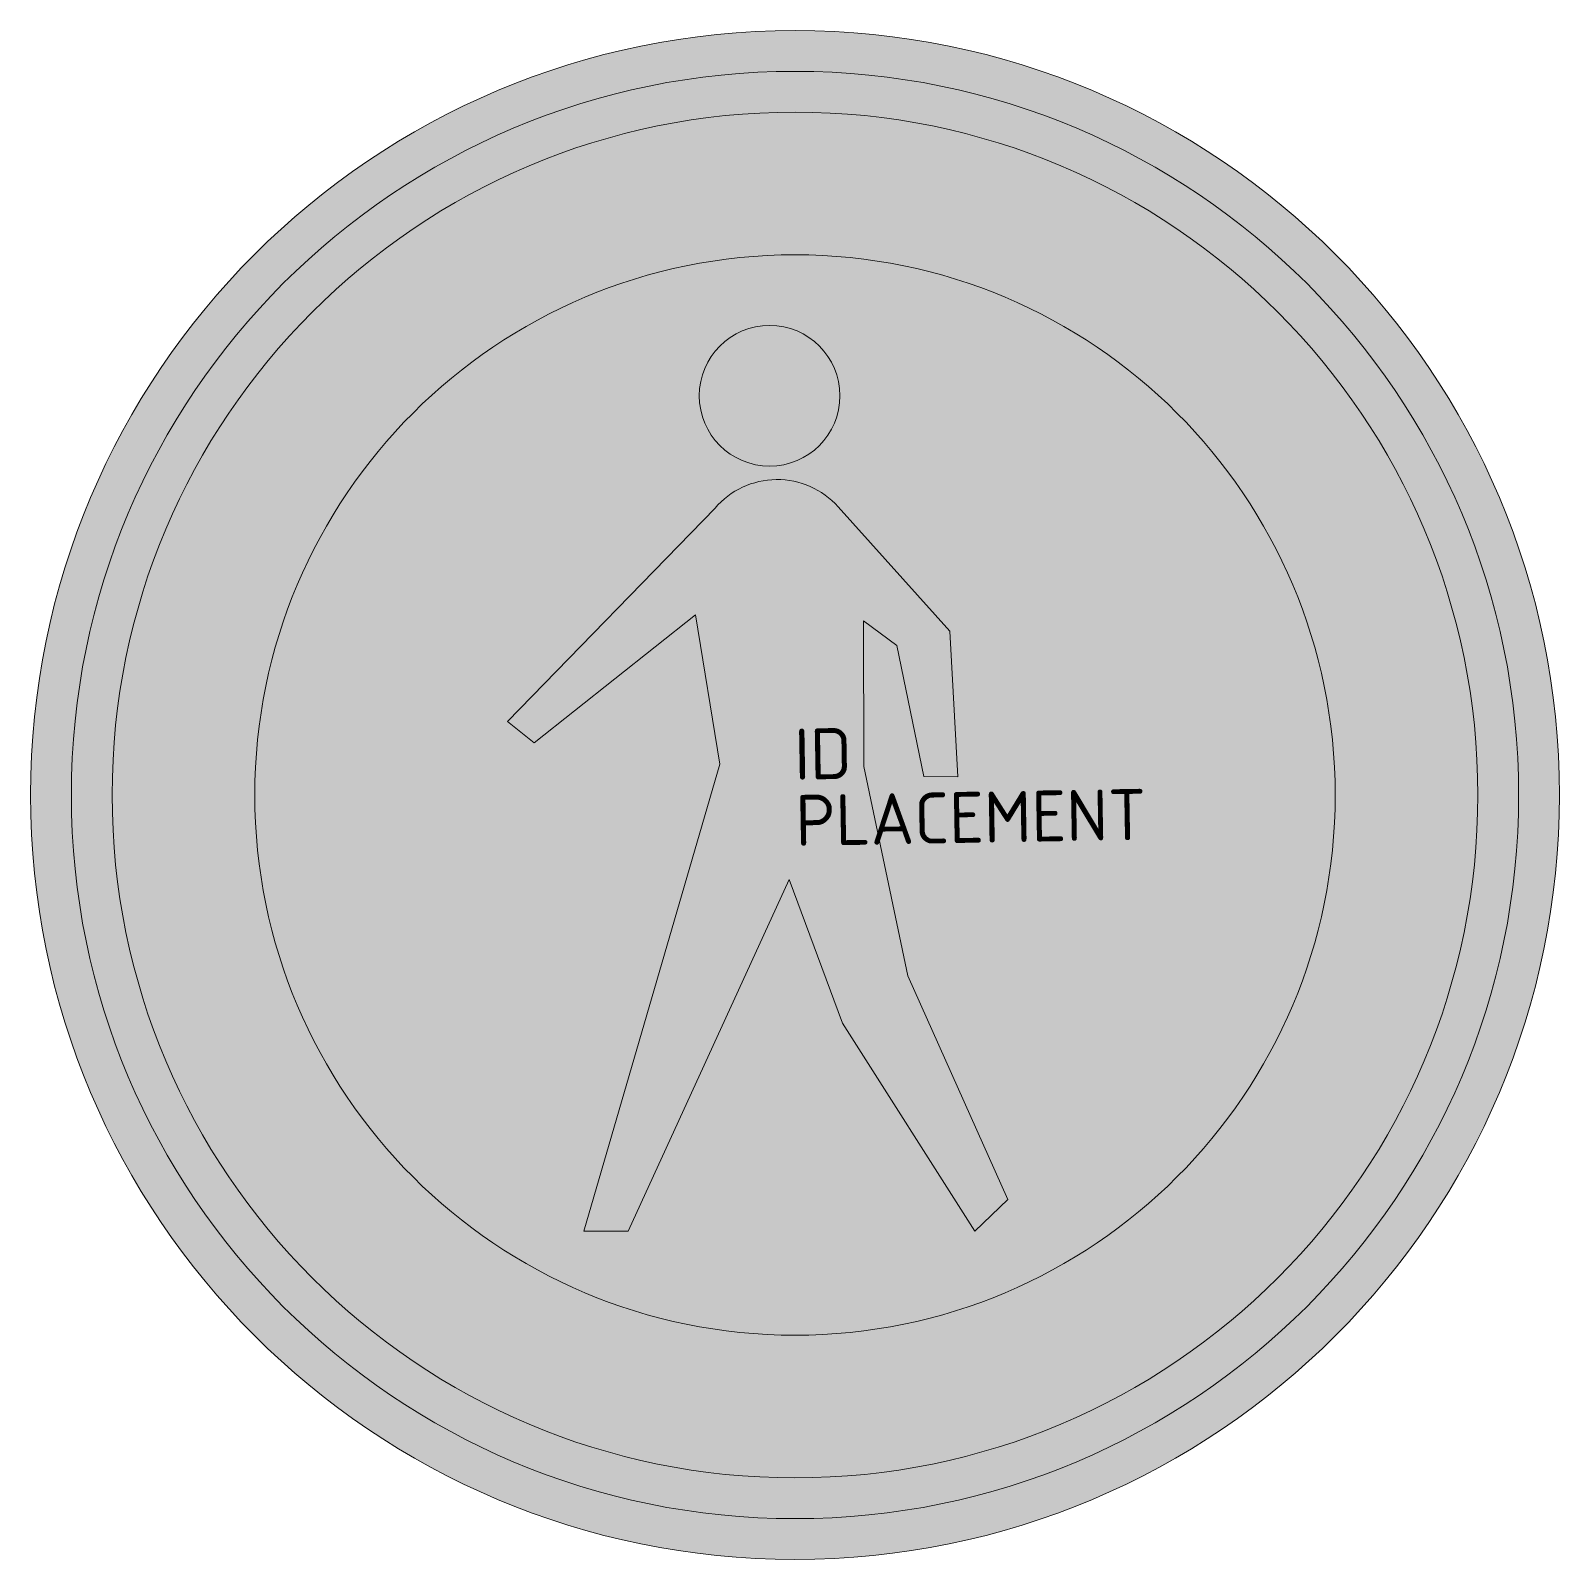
# Model space of a CAD drawing. Extents: x -3.75 to 3.75, y -3.75 to 3.75.
import ezdxf
from ezdxf.enums import TextEntityAlignment as Align

# ---------------------------------------------------------------- set-up
doc = ezdxf.new("R2010")
doc.units = 0
doc.styles.add('NLCS-ISO', font='NLCS-ISO.ttf', dxfattribs={"height": 0.25})

msp = doc.modelspace()

# ---------------------------------------------------------------- hatches: boundary and pattern name
at = {"true_color": 0xbb1e10}
h = msp.add_hatch(color=22, dxfattribs=at)
h.dxf.hatch_style = 1
h.paths.add_polyline_path([(-3.75, 0), (-3.55, 0, -1), (3.55, 0), (3.75, 0, 1)])
at = {"true_color": 0xf1f0ea}
h = msp.add_hatch(color=7, dxfattribs=at)
h.dxf.hatch_style = 1
h.paths.add_polyline_path([(-3.55, 0), (-3.35, 0, -1), (3.35, 0), (3.55, 0, 1)])
at = {"true_color": 0xbb1e10}
h = msp.add_hatch(color=22, dxfattribs=at)
h.dxf.hatch_style = 1
h.paths.add_polyline_path([(-3.35, 0), (-2.65, 0, -1), (2.65, 0), (3.35, 0, 1)])
at = {"true_color": 0xf1f0ea}
h = msp.add_hatch(color=7, dxfattribs=at)
h.dxf.hatch_style = 1
h.paths.add_polyline_path([(-0.4697, 1.9585, -0.384347), (-0.16, 2.3018), (-0.1953, 2.6428, 0.392773), (-2.65, 0, 0.279617), (-1.2241, -2.3503), (-1.0353, -2.1402), (-0.3686, 0.1517), (-0.4877, 0.884), (-1.2794, 0.2559), (-1.4104, 0.3601), (-0.3924, 1.4079, -0.20267), (-0.1115, 1.5467), (-0.1136, 1.6135, -0.423516)])
h = msp.add_hatch(color=7, dxfattribs=at)
h.dxf.hatch_style = 1
h.paths.add_polyline_path([(-0.1953, 2.6428), (-0.16, 2.3018, -0.444725), (0.2206, 1.9585, -0.404972), (-0.1136, 1.6135), (-0.1115, 1.5467, -0.228481), (0.2118, 1.4138), (0.7591, 0.804), (0.7984, 0.0892), (0.6313, 0.0902), (0.4988, 0.7326), (0.3368, 0.8552), (0.3382, 0.1392), (0.5541, -0.8871), (1.0437, -1.9841), (0.8816, -2.1402), (0.2327, -1.1192), (-0.0293, -0.4138), (-0.8181, -2.1402), (-1.0353, -2.1402), (-1.2241, -2.3503, 0.562967), (2.65, 0, 0.435985)])
at = {"true_color": 0x2a292a}
h = msp.add_hatch(color=250, dxfattribs=at)
h.dxf.hatch_style = 1
h.paths.add_polyline_path([(-0.4697, 1.9585, 1), (0.2206, 1.9585, 1)])
h = msp.add_hatch(color=250, dxfattribs=at)
h.dxf.hatch_style = 1
h.paths.add_polyline_path([(-1.4104, 0.3601), (-1.2794, 0.2559), (-0.4877, 0.884), (-0.3686, 0.1517), (-1.0353, -2.1402), (-0.8181, -2.1402), (-0.0293, -0.4138), (0.2327, -1.1192), (0.8816, -2.1402), (1.0437, -1.9841), (0.5541, -0.8871), (0.3382, 0.1392), (0.3368, 0.8552), (0.4988, 0.7326), (0.6313, 0.0902), (0.7984, 0.0892), (0.7591, 0.804), (0.2118, 1.4138, 0.452085), (-0.3924, 1.4079)])
at = {"true_color": 0xbb1e10}
h = msp.add_hatch(color=22, dxfattribs=at)
h.dxf.hatch_style = 1
h.paths.add_polyline_path([(3.75, 0), (3.55, 0, -1), (-3.55, 0), (-3.75, 0, 1)])
at = {"true_color": 0xf1f0ea}
h = msp.add_hatch(color=7, dxfattribs=at)
h.dxf.hatch_style = 1
h.paths.add_polyline_path([(3.55, 0), (3.35, 0, -1), (-3.35, 0), (-3.55, 0, 1)])
at = {"true_color": 0xbb1e10}
h = msp.add_hatch(color=22, dxfattribs=at)
h.dxf.hatch_style = 1
h.paths.add_polyline_path([(3.35, 0), (2.65, 0, -1), (-2.65, 0), (-3.35, 0, 1)])

# ---------------------------------------------------------------- linework, layer by layer
at = {"color": 250, "lineweight": 0, "true_color": 0x2a292a}
msp.add_lwpolyline([(-0.3686, 0.1517), (-1.0353, -2.1402), (-0.8181, -2.1402), (-0.0293, -0.4138), (0.2327, -1.1192), (0.8816, -2.1402), (1.0437, -1.9841), (0.5541, -0.8871), (0.3382, 0.1392), (0.3368, 0.8552), (0.4988, 0.7326), (0.6313, 0.0902), (0.7984, 0.0892), (0.7591, 0.804), (0.2118, 1.4138, 0.452085), (-0.3924, 1.4079), (-1.4104, 0.3601), (-1.2794, 0.2559), (-0.4877, 0.884)], format="xyb", close=True, dxfattribs=at)
at = {"color": 22, "lineweight": 0, "true_color": 0xbb1e10}
msp.add_circle((0, 0), 3.75, dxfattribs=at)
at = {"color": 7, "lineweight": 0, "true_color": 0xf1f0ea}
for radius in [3.55, 3.35, 2.65]:
    msp.add_circle((0, 0), radius, dxfattribs=at)
at = {"color": 250, "lineweight": 0, "true_color": 0x2a292a}
msp.add_circle((-0.1245, 1.9585), 0.3452, dxfattribs=at)

# ---------------------------------------------------------------- texts
at = {"style": 'NLCS-ISO'}
msp.add_attdef('ID', text='', height=0.25, rotation=1, dxfattribs=at).set_placement((0, 0), align=Align.BOTTOM_LEFT)
msp.add_attdef('PLACEMENT', text='', height=0.25, rotation=1, dxfattribs=at).set_placement((0, 0), align=Align.TOP_LEFT)

doc.saveas('drawing.dxf')
